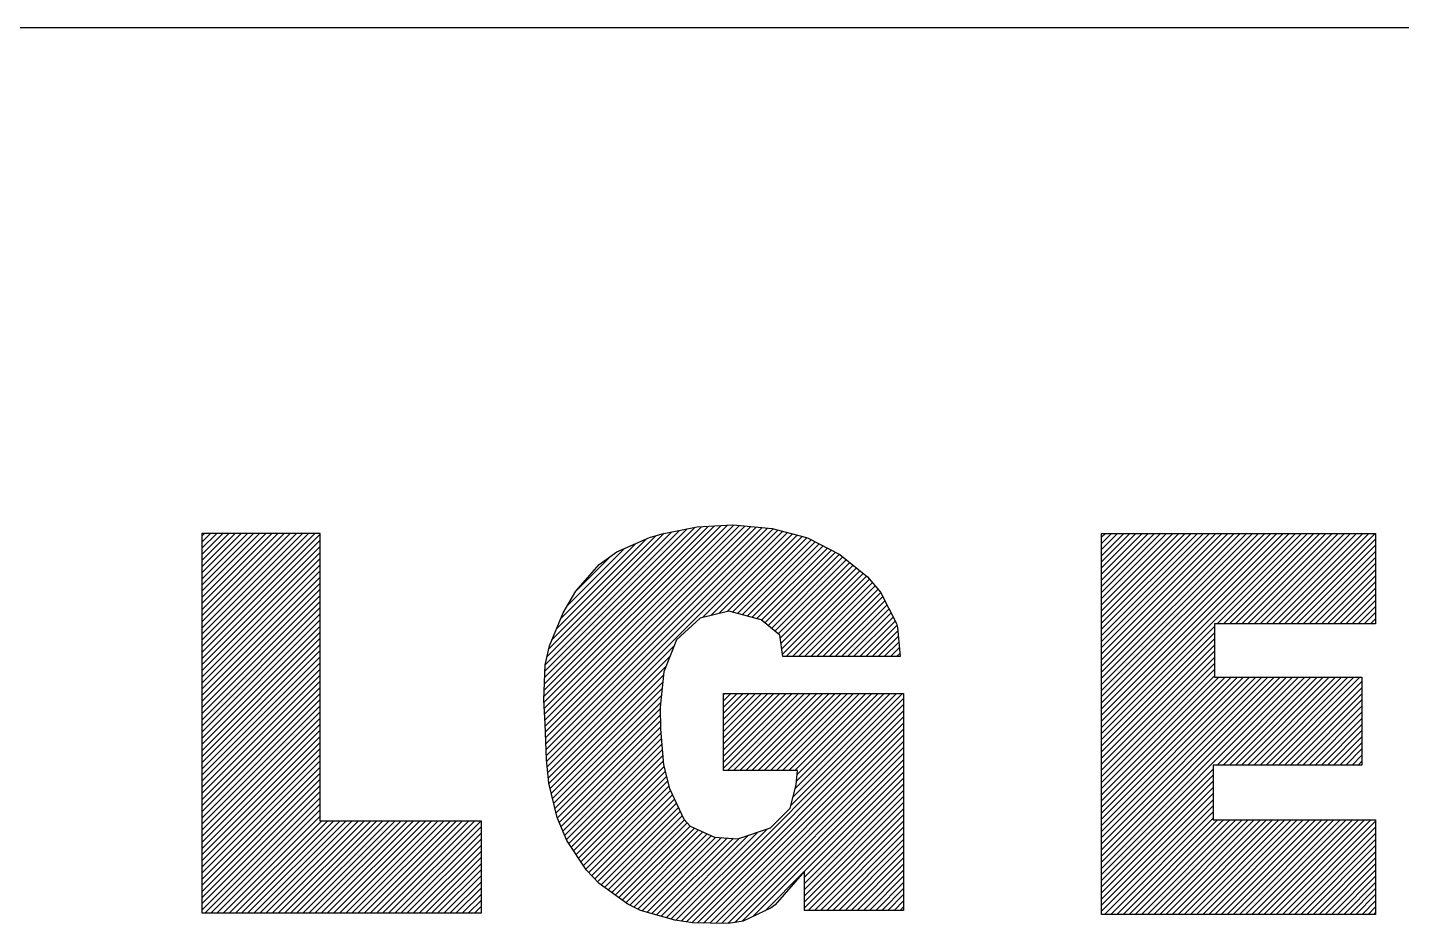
# Model space of a CAD drawing. Header units: millimetres. Extents: x 970 to 1780, y -2028 to -1450.
# Drawn here: x 1671.19 to 1688.03, y -1930.65 to -1919.66 of the extents above; entities that cross this region are included whole.
import ezdxf

# ---------------------------------------------------------------- set-up
doc = ezdxf.new("R2010")
doc.units = ezdxf.units.MM
doc.header["$LTSCALE"] = 7
doc.layers.add('DWGLMT', color=6, linetype='Continuous')

msp = doc.modelspace()

# ---------------------------------------------------------------- linework, layer by layer
at = {"color": 0, "linetype": 'Continuous'}
for p, q in [((1673.329, -1927.25), (1674.713, -1925.866)), ((1673.329, -1927.175), (1674.638, -1925.866)), ((1673.329, -1927.1), (1674.563, -1925.866)), ((1673.329, -1927.025), (1674.488, -1925.866)), ((1673.329, -1926.95), (1674.412, -1925.866)), ((1673.329, -1926.875), (1674.337, -1925.866)), ((1673.329, -1926.8), (1674.262, -1925.866)), ((1673.329, -1926.724), (1674.187, -1925.866)), ((1673.329, -1926.649), (1674.112, -1925.866)), ((1673.329, -1926.574), (1674.037, -1925.866)), ((1673.329, -1926.499), (1673.962, -1925.866)), ((1673.329, -1926.424), (1673.887, -1925.866)), ((1673.329, -1926.349), (1673.811, -1925.866)), ((1673.329, -1926.274), (1673.736, -1925.866)), ((1673.329, -1926.199), (1673.661, -1925.866)), ((1673.329, -1926.123), (1673.586, -1925.866)), ((1673.329, -1926.048), (1673.511, -1925.866)), ((1673.329, -1925.973), (1673.436, -1925.866)), ((1673.329, -1925.898), (1673.361, -1925.866)), ((1673.329, -1927.326), (1674.781, -1925.874)), ((1677.523, -1927.939), (1679.693, -1925.77)), ((1677.523, -1927.864), (1679.613, -1925.774)), ((1677.526, -1927.786), (1679.534, -1925.779)), ((1677.527, -1928.011), (1679.772, -1925.766)), ((1677.529, -1927.709), (1679.454, -1925.783)), ((1677.531, -1928.082), (1679.85, -1925.763)), ((1677.531, -1927.631), (1679.371, -1925.792)), ((1677.534, -1928.154), (1679.921, -1925.767)), ((1677.534, -1927.553), (1679.277, -1925.81)), ((1677.537, -1927.475), (1679.184, -1925.828)), ((1677.538, -1928.226), (1679.99, -1925.773)), ((1677.54, -1928.298), (1680.058, -1925.78)), ((1677.543, -1928.37), (1680.127, -1925.786)), ((1677.546, -1928.443), (1680.196, -1925.793)), ((1677.549, -1928.515), (1680.264, -1925.799)), ((1677.552, -1928.587), (1680.331, -1925.808)), ((1677.556, -1928.658), (1680.39, -1925.824)), ((1677.559, -1927.378), (1679.091, -1925.846)), ((1677.562, -1928.727), (1680.45, -1925.839)), ((1677.581, -1927.281), (1678.997, -1925.864)), ((1679.468, -1926.897), (1680.509, -1925.855)), ((1679.568, -1926.872), (1680.569, -1925.871)), ((1684.358, -1928.317), (1686.809, -1925.866)), ((1684.358, -1928.242), (1686.734, -1925.866)), ((1684.358, -1928.167), (1686.659, -1925.866)), ((1684.358, -1928.092), (1686.584, -1925.866)), ((1684.358, -1928.017), (1686.508, -1925.866)), ((1684.358, -1927.942), (1686.433, -1925.866)), ((1684.358, -1927.866), (1686.358, -1925.866)), ((1684.358, -1927.791), (1686.283, -1925.866)), ((1684.358, -1927.716), (1686.208, -1925.866)), ((1684.358, -1927.641), (1686.133, -1925.866)), ((1684.358, -1927.566), (1686.058, -1925.866)), ((1684.358, -1927.491), (1685.982, -1925.866)), ((1684.358, -1927.416), (1685.907, -1925.866)), ((1684.358, -1927.34), (1685.832, -1925.866)), ((1684.358, -1927.265), (1685.757, -1925.866)), ((1684.358, -1927.19), (1685.682, -1925.866)), ((1684.358, -1927.115), (1685.607, -1925.866)), ((1684.358, -1927.04), (1685.532, -1925.866)), ((1684.358, -1926.965), (1685.457, -1925.866)), ((1684.358, -1926.89), (1685.381, -1925.866)), ((1684.358, -1926.815), (1685.306, -1925.866)), ((1684.358, -1926.739), (1685.231, -1925.866)), ((1684.358, -1926.664), (1685.156, -1925.866)), ((1684.358, -1926.589), (1685.081, -1925.866)), ((1684.358, -1926.514), (1685.006, -1925.866)), ((1684.358, -1926.439), (1684.931, -1925.866)), ((1684.358, -1926.364), (1684.856, -1925.866)), ((1684.358, -1926.289), (1684.78, -1925.866)), ((1684.358, -1926.214), (1684.705, -1925.866)), ((1684.358, -1926.138), (1684.63, -1925.866)), ((1684.358, -1926.063), (1684.555, -1925.866)), ((1684.358, -1925.988), (1684.48, -1925.866)), ((1684.358, -1925.913), (1684.405, -1925.866)), ((1685.776, -1926.974), (1686.884, -1925.866)), ((1685.851, -1926.974), (1686.959, -1925.866)), ((1685.926, -1926.974), (1687.034, -1925.866)), ((1686.001, -1926.974), (1687.109, -1925.866)), ((1686.076, -1926.974), (1687.185, -1925.866)), ((1686.152, -1926.974), (1687.26, -1925.866)), ((1686.227, -1926.974), (1687.335, -1925.866)), ((1686.302, -1926.974), (1687.41, -1925.866)), ((1686.377, -1926.974), (1687.485, -1925.866)), ((1686.452, -1926.974), (1687.56, -1925.866)), ((1686.527, -1926.974), (1687.635, -1925.866)), ((1686.602, -1926.974), (1687.71, -1925.866)), ((1673.329, -1927.401), (1674.781, -1925.949)), ((1673.329, -1927.476), (1674.781, -1926.024)), ((1677.622, -1927.164), (1678.893, -1925.893)), ((1677.676, -1927.036), (1678.777, -1925.934)), ((1677.729, -1926.907), (1678.643, -1925.993)), ((1679.668, -1926.847), (1680.628, -1925.887)), ((1679.767, -1926.822), (1680.687, -1925.902)), ((1679.835, -1926.829), (1680.746, -1925.919)), ((1679.894, -1926.846), (1680.797, -1925.943)), ((1679.953, -1926.862), (1680.847, -1925.968)), ((1680.012, -1926.878), (1680.897, -1925.993)), ((1680.071, -1926.894), (1680.947, -1926.018)), ((1680.13, -1926.911), (1680.997, -1926.044)), ((1686.678, -1926.974), (1687.717, -1925.934)), ((1686.753, -1926.974), (1687.717, -1926.01)), ((1673.329, -1927.551), (1674.781, -1926.099)), ((1673.329, -1927.626), (1674.781, -1926.174)), ((1677.807, -1926.754), (1678.509, -1926.052)), ((1677.914, -1926.572), (1678.337, -1926.149)), ((1680.188, -1926.927), (1681.046, -1926.069)), ((1680.23, -1926.961), (1681.096, -1926.094)), ((1680.271, -1926.995), (1681.146, -1926.12)), ((1680.312, -1927.029), (1681.188, -1926.153)), ((1680.354, -1927.062), (1681.229, -1926.187)), ((1686.828, -1926.974), (1687.717, -1926.085)), ((1686.903, -1926.974), (1687.717, -1926.16)), ((1673.329, -1927.701), (1674.781, -1926.249)), ((1673.329, -1927.776), (1674.781, -1926.324)), ((1680.395, -1927.096), (1681.271, -1926.22)), ((1680.418, -1927.148), (1681.312, -1926.254)), ((1680.428, -1927.213), (1681.354, -1926.288)), ((1680.438, -1927.279), (1681.395, -1926.322)), ((1680.448, -1927.344), (1681.436, -1926.355)), ((1686.978, -1926.974), (1687.717, -1926.235)), ((1687.053, -1926.974), (1687.717, -1926.31)), ((1687.128, -1926.974), (1687.717, -1926.385)), ((1673.329, -1927.851), (1674.781, -1926.4)), ((1673.329, -1927.927), (1674.781, -1926.475)), ((1673.329, -1928.002), (1674.781, -1926.55)), ((1680.493, -1927.374), (1681.478, -1926.389)), ((1680.568, -1927.374), (1681.515, -1926.427)), ((1680.643, -1927.374), (1681.549, -1926.468)), ((1680.718, -1927.374), (1681.584, -1926.508)), ((1680.793, -1927.374), (1681.619, -1926.549)), ((1687.203, -1926.974), (1687.717, -1926.46)), ((1687.279, -1926.974), (1687.717, -1926.535)), ((1673.329, -1928.077), (1674.781, -1926.625)), ((1673.329, -1928.152), (1674.781, -1926.7)), ((1680.868, -1927.374), (1681.652, -1926.59)), ((1680.943, -1927.374), (1681.677, -1926.64)), ((1681.019, -1927.374), (1681.703, -1926.69)), ((1687.354, -1926.974), (1687.717, -1926.611)), ((1687.429, -1926.974), (1687.717, -1926.686)), ((1673.329, -1928.227), (1674.781, -1926.775)), ((1673.329, -1928.302), (1674.781, -1926.85)), ((1681.094, -1927.374), (1681.728, -1926.74)), ((1681.169, -1927.374), (1681.753, -1926.79)), ((1681.244, -1927.374), (1681.778, -1926.84)), ((1681.319, -1927.374), (1681.803, -1926.89)), ((1687.504, -1926.974), (1687.717, -1926.761)), ((1687.579, -1926.974), (1687.717, -1926.836)), ((1673.329, -1928.377), (1674.781, -1926.926)), ((1673.329, -1928.452), (1674.781, -1927.001)), ((1681.394, -1927.374), (1681.828, -1926.94)), ((1681.469, -1927.374), (1681.85, -1926.994)), ((1681.544, -1927.374), (1681.859, -1927.059)), ((1684.358, -1928.392), (1685.742, -1927.008)), ((1687.654, -1926.974), (1687.717, -1926.911)), ((1673.329, -1928.528), (1674.781, -1927.076)), ((1673.329, -1928.603), (1674.781, -1927.151)), ((1673.329, -1928.678), (1674.781, -1927.226)), ((1681.62, -1927.374), (1681.866, -1927.128)), ((1681.695, -1927.374), (1681.872, -1927.197)), ((1684.358, -1928.467), (1685.742, -1927.083)), ((1684.358, -1928.543), (1685.742, -1927.158)), ((1673.329, -1928.753), (1674.781, -1927.301)), ((1673.329, -1928.828), (1674.781, -1927.376)), ((1677.569, -1928.796), (1679.119, -1927.245)), ((1677.575, -1928.864), (1679.071, -1927.369)), ((1681.77, -1927.374), (1681.878, -1927.266)), ((1681.845, -1927.374), (1681.884, -1927.335)), ((1684.358, -1928.618), (1685.742, -1927.233)), ((1684.358, -1928.693), (1685.742, -1927.309)), ((1684.358, -1928.768), (1685.742, -1927.384)), ((1673.329, -1928.903), (1674.781, -1927.451)), ((1673.329, -1928.978), (1674.781, -1927.527)), ((1677.583, -1928.932), (1679.022, -1927.492)), ((1684.358, -1928.843), (1685.742, -1927.459)), ((1684.358, -1928.918), (1685.742, -1927.534)), ((1673.329, -1929.054), (1674.781, -1927.602)), ((1673.329, -1929.129), (1674.781, -1927.677)), ((1677.597, -1928.993), (1678.991, -1927.599)), ((1677.612, -1929.053), (1678.982, -1927.683)), ((1684.358, -1928.993), (1685.742, -1927.609)), ((1684.358, -1930.045), (1686.774, -1927.629)), ((1684.358, -1929.97), (1686.699, -1927.629)), ((1684.358, -1929.895), (1686.624, -1927.629)), ((1684.358, -1929.82), (1686.549, -1927.629)), ((1684.358, -1929.745), (1686.474, -1927.629)), ((1684.358, -1929.67), (1686.398, -1927.629)), ((1684.358, -1929.594), (1686.323, -1927.629)), ((1684.358, -1929.519), (1686.248, -1927.629)), ((1684.358, -1929.444), (1686.173, -1927.629)), ((1684.358, -1929.369), (1686.098, -1927.629)), ((1684.358, -1929.294), (1686.023, -1927.629)), ((1684.358, -1929.219), (1685.948, -1927.629)), ((1684.358, -1929.144), (1685.872, -1927.629)), ((1684.358, -1929.068), (1685.797, -1927.629)), ((1685.775, -1928.704), (1686.849, -1927.629)), ((1685.85, -1928.704), (1686.924, -1927.629)), ((1685.925, -1928.704), (1686.999, -1927.629)), ((1686, -1928.704), (1687.075, -1927.629)), ((1686.075, -1928.704), (1687.15, -1927.629)), ((1686.15, -1928.704), (1687.225, -1927.629)), ((1686.225, -1928.704), (1687.3, -1927.629)), ((1686.301, -1928.704), (1687.375, -1927.629)), ((1686.376, -1928.704), (1687.45, -1927.629)), ((1686.451, -1928.704), (1687.525, -1927.629)), ((1686.526, -1928.704), (1687.549, -1927.681)), ((1673.329, -1929.204), (1674.781, -1927.752)), ((1673.329, -1929.279), (1674.781, -1927.827)), ((1673.329, -1929.354), (1674.781, -1927.902)), ((1677.626, -1929.114), (1678.972, -1927.767)), ((1677.641, -1929.174), (1678.963, -1927.852)), ((1679.203, -1930.617), (1681.932, -1927.888)), ((1679.723, -1928.744), (1680.641, -1927.827)), ((1679.723, -1928.669), (1680.566, -1927.827)), ((1679.723, -1928.594), (1680.491, -1927.827)), ((1679.723, -1928.519), (1680.416, -1927.827)), ((1679.723, -1928.444), (1680.34, -1927.827)), ((1679.723, -1928.369), (1680.265, -1927.827)), ((1679.723, -1928.294), (1680.19, -1927.827)), ((1679.723, -1928.219), (1680.115, -1927.827)), ((1679.723, -1928.143), (1680.04, -1927.827)), ((1679.723, -1928.068), (1679.965, -1927.827)), ((1679.723, -1927.993), (1679.89, -1927.827)), ((1679.723, -1927.918), (1679.814, -1927.827)), ((1679.723, -1927.843), (1679.739, -1927.827)), ((1679.772, -1928.771), (1680.716, -1927.827)), ((1679.847, -1928.771), (1680.791, -1927.827)), ((1679.922, -1928.771), (1680.866, -1927.827)), ((1679.997, -1928.771), (1680.941, -1927.827)), ((1680.072, -1928.771), (1681.017, -1927.827)), ((1680.147, -1928.771), (1681.092, -1927.827)), ((1680.222, -1928.771), (1681.167, -1927.827)), ((1680.298, -1928.771), (1681.242, -1927.827)), ((1680.373, -1928.771), (1681.317, -1927.827)), ((1680.448, -1928.771), (1681.392, -1927.827)), ((1680.523, -1928.771), (1681.467, -1927.827)), ((1680.551, -1929.194), (1681.918, -1927.827)), ((1680.578, -1929.092), (1681.843, -1927.827)), ((1680.598, -1928.771), (1681.542, -1927.827)), ((1680.604, -1928.99), (1681.768, -1927.827)), ((1680.619, -1928.9), (1681.693, -1927.827)), ((1680.625, -1928.819), (1681.618, -1927.827)), ((1686.601, -1928.704), (1687.549, -1927.756)), ((1686.676, -1928.704), (1687.549, -1927.831)), ((1673.329, -1929.429), (1674.781, -1927.977)), ((1673.329, -1929.504), (1674.781, -1928.052)), ((1677.655, -1929.235), (1678.954, -1927.936)), ((1677.67, -1929.295), (1678.948, -1928.017)), ((1679.269, -1930.627), (1681.932, -1927.963)), ((1679.334, -1930.636), (1681.932, -1928.038)), ((1686.751, -1928.704), (1687.549, -1927.906)), ((1686.827, -1928.704), (1687.549, -1927.981)), ((1686.902, -1928.704), (1687.549, -1928.057)), ((1673.329, -1929.579), (1674.781, -1928.128)), ((1673.329, -1929.655), (1674.781, -1928.203)), ((1677.686, -1929.355), (1678.949, -1928.092)), ((1677.708, -1929.408), (1678.949, -1928.166)), ((1679.406, -1930.639), (1681.932, -1928.113)), ((1679.48, -1930.641), (1681.932, -1928.189)), ((1686.977, -1928.704), (1687.549, -1928.132)), ((1687.052, -1928.704), (1687.549, -1928.207)), ((1673.329, -1929.73), (1674.781, -1928.278)), ((1673.329, -1929.805), (1674.781, -1928.353)), ((1677.73, -1929.46), (1678.95, -1928.241)), ((1677.753, -1929.513), (1678.954, -1928.312)), ((1677.775, -1929.566), (1678.96, -1928.381)), ((1679.554, -1930.642), (1681.932, -1928.264)), ((1679.628, -1930.643), (1681.932, -1928.339)), ((1687.127, -1928.704), (1687.549, -1928.282)), ((1687.202, -1928.704), (1687.549, -1928.357)), ((1673.329, -1929.88), (1674.781, -1928.428)), ((1673.329, -1929.955), (1674.781, -1928.503)), ((1677.798, -1929.618), (1678.966, -1928.45)), ((1677.826, -1929.665), (1678.972, -1928.519)), ((1679.701, -1930.645), (1681.932, -1928.414)), ((1679.775, -1930.646), (1681.932, -1928.489)), ((1679.864, -1930.633), (1681.932, -1928.564)), ((1687.277, -1928.704), (1687.549, -1928.432)), ((1687.352, -1928.704), (1687.549, -1928.507)), ((1673.329, -1930.03), (1674.781, -1928.578)), ((1673.329, -1930.105), (1674.781, -1928.654)), ((1673.329, -1930.18), (1674.781, -1928.729)), ((1677.856, -1929.71), (1678.978, -1928.588)), ((1677.886, -1929.755), (1678.984, -1928.658)), ((1677.916, -1929.8), (1678.993, -1928.724)), ((1679.953, -1930.618), (1681.932, -1928.639)), ((1680.089, -1930.558), (1681.932, -1928.714)), ((1687.428, -1928.704), (1687.549, -1928.583)), ((1687.503, -1928.704), (1687.549, -1928.658)), ((1673.329, -1930.256), (1674.781, -1928.804)), ((1673.329, -1930.331), (1674.781, -1928.879)), ((1677.946, -1929.845), (1679.008, -1928.783)), ((1677.976, -1929.891), (1679.023, -1928.843)), ((1678.006, -1929.936), (1679.039, -1928.903)), ((1680.717, -1930.004), (1681.932, -1928.79)), ((1680.717, -1930.08), (1681.932, -1928.865)), ((1684.358, -1930.12), (1685.725, -1928.753)), ((1684.358, -1930.195), (1685.725, -1928.828)), ((1684.358, -1930.271), (1685.725, -1928.903)), ((1673.329, -1930.406), (1674.781, -1928.954)), ((1673.329, -1930.481), (1674.781, -1929.029)), ((1678.036, -1929.981), (1679.054, -1928.963)), ((1678.071, -1930.021), (1679.074, -1929.018)), ((1678.108, -1930.059), (1679.098, -1929.069)), ((1680.717, -1930.155), (1681.932, -1928.94)), ((1680.717, -1930.23), (1681.932, -1929.015)), ((1684.358, -1930.346), (1685.725, -1928.978)), ((1684.358, -1930.421), (1685.725, -1929.053)), ((1673.368, -1930.517), (1674.781, -1929.104)), ((1673.443, -1930.517), (1674.781, -1929.179)), ((1678.145, -1930.098), (1679.122, -1929.121)), ((1678.181, -1930.136), (1679.146, -1929.172)), ((1678.222, -1930.171), (1679.17, -1929.223)), ((1680.717, -1930.305), (1681.932, -1929.09)), ((1680.717, -1930.38), (1681.932, -1929.165)), ((1680.717, -1930.455), (1681.932, -1929.24)), ((1684.358, -1930.496), (1685.725, -1929.129)), ((1684.395, -1930.534), (1685.725, -1929.204)), ((1673.518, -1930.517), (1674.781, -1929.255)), ((1673.594, -1930.517), (1674.781, -1929.33)), ((1673.669, -1930.517), (1674.794, -1929.392)), ((1673.744, -1930.517), (1674.869, -1929.392)), ((1673.819, -1930.517), (1674.944, -1929.392)), ((1673.894, -1930.517), (1675.019, -1929.392)), ((1673.969, -1930.517), (1675.094, -1929.392)), ((1674.044, -1930.517), (1675.169, -1929.392)), ((1674.119, -1930.517), (1675.244, -1929.392)), ((1674.195, -1930.517), (1675.319, -1929.392)), ((1674.27, -1930.517), (1675.395, -1929.392)), ((1674.345, -1930.517), (1675.47, -1929.392)), ((1674.42, -1930.517), (1675.545, -1929.392)), ((1674.495, -1930.517), (1675.62, -1929.392)), ((1674.57, -1930.517), (1675.695, -1929.392)), ((1674.645, -1930.517), (1675.77, -1929.392)), ((1674.72, -1930.517), (1675.845, -1929.392)), ((1674.796, -1930.517), (1675.92, -1929.392)), ((1674.871, -1930.517), (1675.996, -1929.392)), ((1674.946, -1930.517), (1676.071, -1929.392)), ((1675.021, -1930.517), (1676.146, -1929.392)), ((1675.096, -1930.517), (1676.221, -1929.392)), ((1675.171, -1930.517), (1676.296, -1929.392)), ((1675.246, -1930.517), (1676.371, -1929.392)), ((1675.322, -1930.517), (1676.446, -1929.392)), ((1675.397, -1930.517), (1676.522, -1929.392)), ((1675.472, -1930.517), (1676.597, -1929.392)), ((1675.547, -1930.517), (1676.672, -1929.392)), ((1675.622, -1930.517), (1676.747, -1929.392)), ((1678.265, -1930.203), (1679.194, -1929.274)), ((1678.309, -1930.234), (1679.218, -1929.325)), ((1678.353, -1930.266), (1679.244, -1929.374)), ((1678.396, -1930.297), (1679.28, -1929.414)), ((1680.763, -1930.485), (1681.932, -1929.316)), ((1680.838, -1930.485), (1681.932, -1929.391)), ((1684.471, -1930.534), (1685.725, -1929.279)), ((1684.546, -1930.534), (1685.725, -1929.354)), ((1684.621, -1930.534), (1685.779, -1929.375)), ((1684.696, -1930.534), (1685.854, -1929.375)), ((1684.771, -1930.534), (1685.93, -1929.375)), ((1684.846, -1930.534), (1686.005, -1929.375)), ((1684.921, -1930.534), (1686.08, -1929.375)), ((1684.997, -1930.534), (1686.155, -1929.375)), ((1685.072, -1930.534), (1686.23, -1929.375)), ((1685.147, -1930.534), (1686.305, -1929.375)), ((1685.222, -1930.534), (1686.38, -1929.375)), ((1685.297, -1930.534), (1686.455, -1929.375)), ((1685.372, -1930.534), (1686.531, -1929.375)), ((1685.447, -1930.534), (1686.606, -1929.375)), ((1685.522, -1930.534), (1686.681, -1929.375)), ((1685.598, -1930.534), (1686.756, -1929.375)), ((1685.673, -1930.534), (1686.831, -1929.375)), ((1685.748, -1930.534), (1686.906, -1929.375)), ((1685.823, -1930.534), (1686.981, -1929.375)), ((1685.898, -1930.534), (1687.057, -1929.375)), ((1685.973, -1930.534), (1687.132, -1929.375)), ((1686.048, -1930.534), (1687.207, -1929.375)), ((1686.123, -1930.534), (1687.282, -1929.375)), ((1686.199, -1930.534), (1687.357, -1929.375)), ((1686.274, -1930.534), (1687.432, -1929.375)), ((1686.349, -1930.534), (1687.507, -1929.375)), ((1686.424, -1930.534), (1687.582, -1929.375)), ((1686.499, -1930.534), (1687.658, -1929.375)), ((1686.574, -1930.534), (1687.717, -1929.39)), ((1675.697, -1930.517), (1676.756, -1929.458)), ((1675.772, -1930.517), (1676.756, -1929.533)), ((1678.44, -1930.329), (1679.315, -1929.453)), ((1678.483, -1930.36), (1679.367, -1929.476)), ((1678.527, -1930.392), (1679.419, -1929.499)), ((1678.574, -1930.42), (1679.471, -1929.523)), ((1678.624, -1930.445), (1679.523, -1929.546)), ((1678.675, -1930.469), (1679.575, -1929.569)), ((1679.02, -1930.575), (1680.032, -1929.563)), ((1679.078, -1930.592), (1680.144, -1929.525)), ((1679.137, -1930.608), (1680.257, -1929.488)), ((1680.913, -1930.485), (1681.932, -1929.466)), ((1680.989, -1930.485), (1681.932, -1929.541)), ((1686.649, -1930.534), (1687.717, -1929.466)), ((1686.724, -1930.534), (1687.717, -1929.541)), ((1675.847, -1930.517), (1676.756, -1929.608)), ((1675.923, -1930.517), (1676.756, -1929.684)), ((1678.728, -1930.491), (1679.631, -1929.588)), ((1678.787, -1930.508), (1679.701, -1929.593)), ((1678.845, -1930.525), (1679.771, -1929.598)), ((1678.903, -1930.541), (1679.842, -1929.603)), ((1678.961, -1930.558), (1679.919, -1929.601)), ((1681.064, -1930.485), (1681.932, -1929.616)), ((1681.139, -1930.485), (1681.932, -1929.691)), ((1686.8, -1930.534), (1687.717, -1929.616)), ((1686.875, -1930.534), (1687.717, -1929.691)), ((1675.998, -1930.517), (1676.756, -1929.759)), ((1676.073, -1930.517), (1676.756, -1929.834)), ((1676.148, -1930.517), (1676.756, -1929.909)), ((1681.214, -1930.485), (1681.932, -1929.766)), ((1681.289, -1930.485), (1681.932, -1929.841)), ((1681.364, -1930.485), (1681.932, -1929.917)), ((1686.95, -1930.534), (1687.717, -1929.766)), ((1687.025, -1930.534), (1687.717, -1929.841)), ((1687.1, -1930.534), (1687.717, -1929.916)), ((1676.223, -1930.517), (1676.756, -1929.984)), ((1676.298, -1930.517), (1676.756, -1930.059)), ((1680.233, -1930.489), (1680.705, -1930.017)), ((1681.439, -1930.485), (1681.932, -1929.992)), ((1681.514, -1930.485), (1681.932, -1930.067)), ((1687.175, -1930.534), (1687.717, -1929.991)), ((1687.25, -1930.534), (1687.717, -1930.067)), ((1676.373, -1930.517), (1676.756, -1930.134)), ((1676.448, -1930.517), (1676.756, -1930.209)), ((1681.59, -1930.485), (1681.932, -1930.142)), ((1681.665, -1930.485), (1681.932, -1930.217)), ((1687.326, -1930.534), (1687.717, -1930.142)), ((1687.401, -1930.534), (1687.717, -1930.217)), ((1676.524, -1930.517), (1676.756, -1930.285)), ((1676.599, -1930.517), (1676.756, -1930.36)), ((1681.74, -1930.485), (1681.932, -1930.292)), ((1681.815, -1930.485), (1681.932, -1930.367)), ((1687.476, -1930.534), (1687.717, -1930.292)), ((1687.551, -1930.534), (1687.717, -1930.367)), ((1676.674, -1930.517), (1676.756, -1930.435)), ((1676.749, -1930.517), (1676.756, -1930.51)), ((1681.89, -1930.485), (1681.932, -1930.442)), ((1687.626, -1930.534), (1687.717, -1930.442)), ((1687.701, -1930.534), (1687.717, -1930.517))]:
    msp.add_line(p, q, dxfattribs=at)
at = {"linetype": 'Continuous'}
for p, q in [((1674.781, -1925.866), (1673.329, -1925.866)), ((1673.329, -1925.866), (1673.329, -1930.517)), ((1674.781, -1929.392), (1674.781, -1925.866)), ((1678.818, -1925.916), (1678.972, -1925.869)), ((1678.972, -1925.869), (1679.399, -1925.786)), ((1679.399, -1925.786), (1679.834, -1925.762)), ((1679.834, -1925.762), (1679.885, -1925.763)), ((1679.885, -1925.763), (1680.319, -1925.805)), ((1680.319, -1925.805), (1680.739, -1925.916)), ((1684.358, -1930.534), (1684.358, -1925.866)), ((1684.358, -1925.866), (1687.717, -1925.866)), ((1687.717, -1925.866), (1687.717, -1926.974)), ((1678.417, -1926.093), (1678.818, -1925.916)), ((1680.739, -1925.916), (1680.763, -1925.925)), ((1680.763, -1925.925), (1681.15, -1926.122)), ((1678.199, -1926.246), (1678.417, -1926.093)), ((1681.15, -1926.122), (1681.49, -1926.399)), ((1677.914, -1926.571), (1678.199, -1926.246)), ((1681.49, -1926.399), (1681.649, -1926.584)), ((1677.758, -1926.839), (1677.914, -1926.571)), ((1681.649, -1926.584), (1681.844, -1926.97)), ((1677.59, -1927.243), (1677.758, -1926.839)), ((1679.79, -1926.817), (1679.436, -1926.904)), ((1680.187, -1926.926), (1679.79, -1926.817)), ((1679.436, -1926.904), (1679.149, -1927.168)), ((1680.413, -1927.111), (1680.187, -1926.926)), ((1681.844, -1926.97), (1681.856, -1927.019)), ((1681.856, -1927.019), (1681.888, -1927.374)), ((1687.717, -1926.974), (1685.742, -1926.974)), ((1685.742, -1926.974), (1685.742, -1927.629)), ((1679.149, -1927.168), (1678.994, -1927.563)), ((1680.452, -1927.374), (1680.413, -1927.111)), ((1677.537, -1927.476), (1677.59, -1927.243)), ((1681.888, -1927.374), (1680.452, -1927.374)), ((1677.522, -1927.908), (1677.537, -1927.476)), ((1678.994, -1927.563), (1678.948, -1927.994)), ((1685.742, -1927.629), (1687.549, -1927.629)), ((1687.549, -1927.629), (1687.549, -1928.704)), ((1679.723, -1927.827), (1681.932, -1927.827)), ((1679.723, -1928.771), (1679.723, -1927.827)), ((1681.932, -1927.827), (1681.932, -1930.485)), ((1677.537, -1928.2), (1677.522, -1927.908)), ((1678.948, -1927.994), (1678.95, -1928.266)), ((1677.553, -1928.635), (1677.537, -1928.2)), ((1678.95, -1928.266), (1678.988, -1928.702)), ((1677.581, -1928.925), (1677.553, -1928.635)), ((1678.988, -1928.702), (1679.061, -1928.991)), ((1687.549, -1928.704), (1685.725, -1928.704)), ((1685.725, -1928.704), (1685.725, -1929.375)), ((1680.629, -1928.771), (1679.723, -1928.771)), ((1680.616, -1928.947), (1680.629, -1928.771)), ((1677.683, -1929.348), (1677.581, -1928.925)), ((1679.061, -1928.991), (1679.239, -1929.369)), ((1680.541, -1929.233), (1680.616, -1928.947)), ((1680.298, -1929.474), (1680.541, -1929.233)), ((1676.756, -1929.392), (1674.781, -1929.392)), ((1676.756, -1930.517), (1676.756, -1929.392)), ((1677.802, -1929.628), (1677.683, -1929.348)), ((1679.239, -1929.369), (1679.314, -1929.452)), ((1685.725, -1929.375), (1687.717, -1929.375)), ((1687.717, -1929.375), (1687.717, -1930.534)), ((1679.314, -1929.452), (1679.613, -1929.587)), ((1679.613, -1929.587), (1679.9, -1929.607)), ((1679.9, -1929.607), (1680.298, -1929.474)), ((1678.043, -1929.991), (1677.802, -1929.628)), ((1678.199, -1930.155), (1678.043, -1929.991)), ((1680.717, -1930.003), (1680.358, -1930.419)), ((1680.717, -1930.485), (1680.717, -1930.003)), ((1678.552, -1930.41), (1678.199, -1930.155)), ((1678.707, -1930.485), (1678.552, -1930.41)), ((1680.358, -1930.419), (1680.307, -1930.454)), ((1673.329, -1930.517), (1676.756, -1930.517)), ((1679.125, -1930.606), (1678.707, -1930.485)), ((1680.307, -1930.454), (1679.966, -1930.616)), ((1681.932, -1930.485), (1680.717, -1930.485)), ((1687.717, -1930.534), (1684.358, -1930.534)), ((1679.348, -1930.638), (1679.125, -1930.606)), ((1679.779, -1930.646), (1679.348, -1930.638)), ((1679.966, -1930.616), (1679.779, -1930.646))]:
    msp.add_line(p, q, dxfattribs=at)
at = {"layer": 'DWGLMT'}
msp.add_line((1639.824, -1919.665), (1774.824, -1919.665), dxfattribs=at)

doc.saveas('drawing.dxf')
